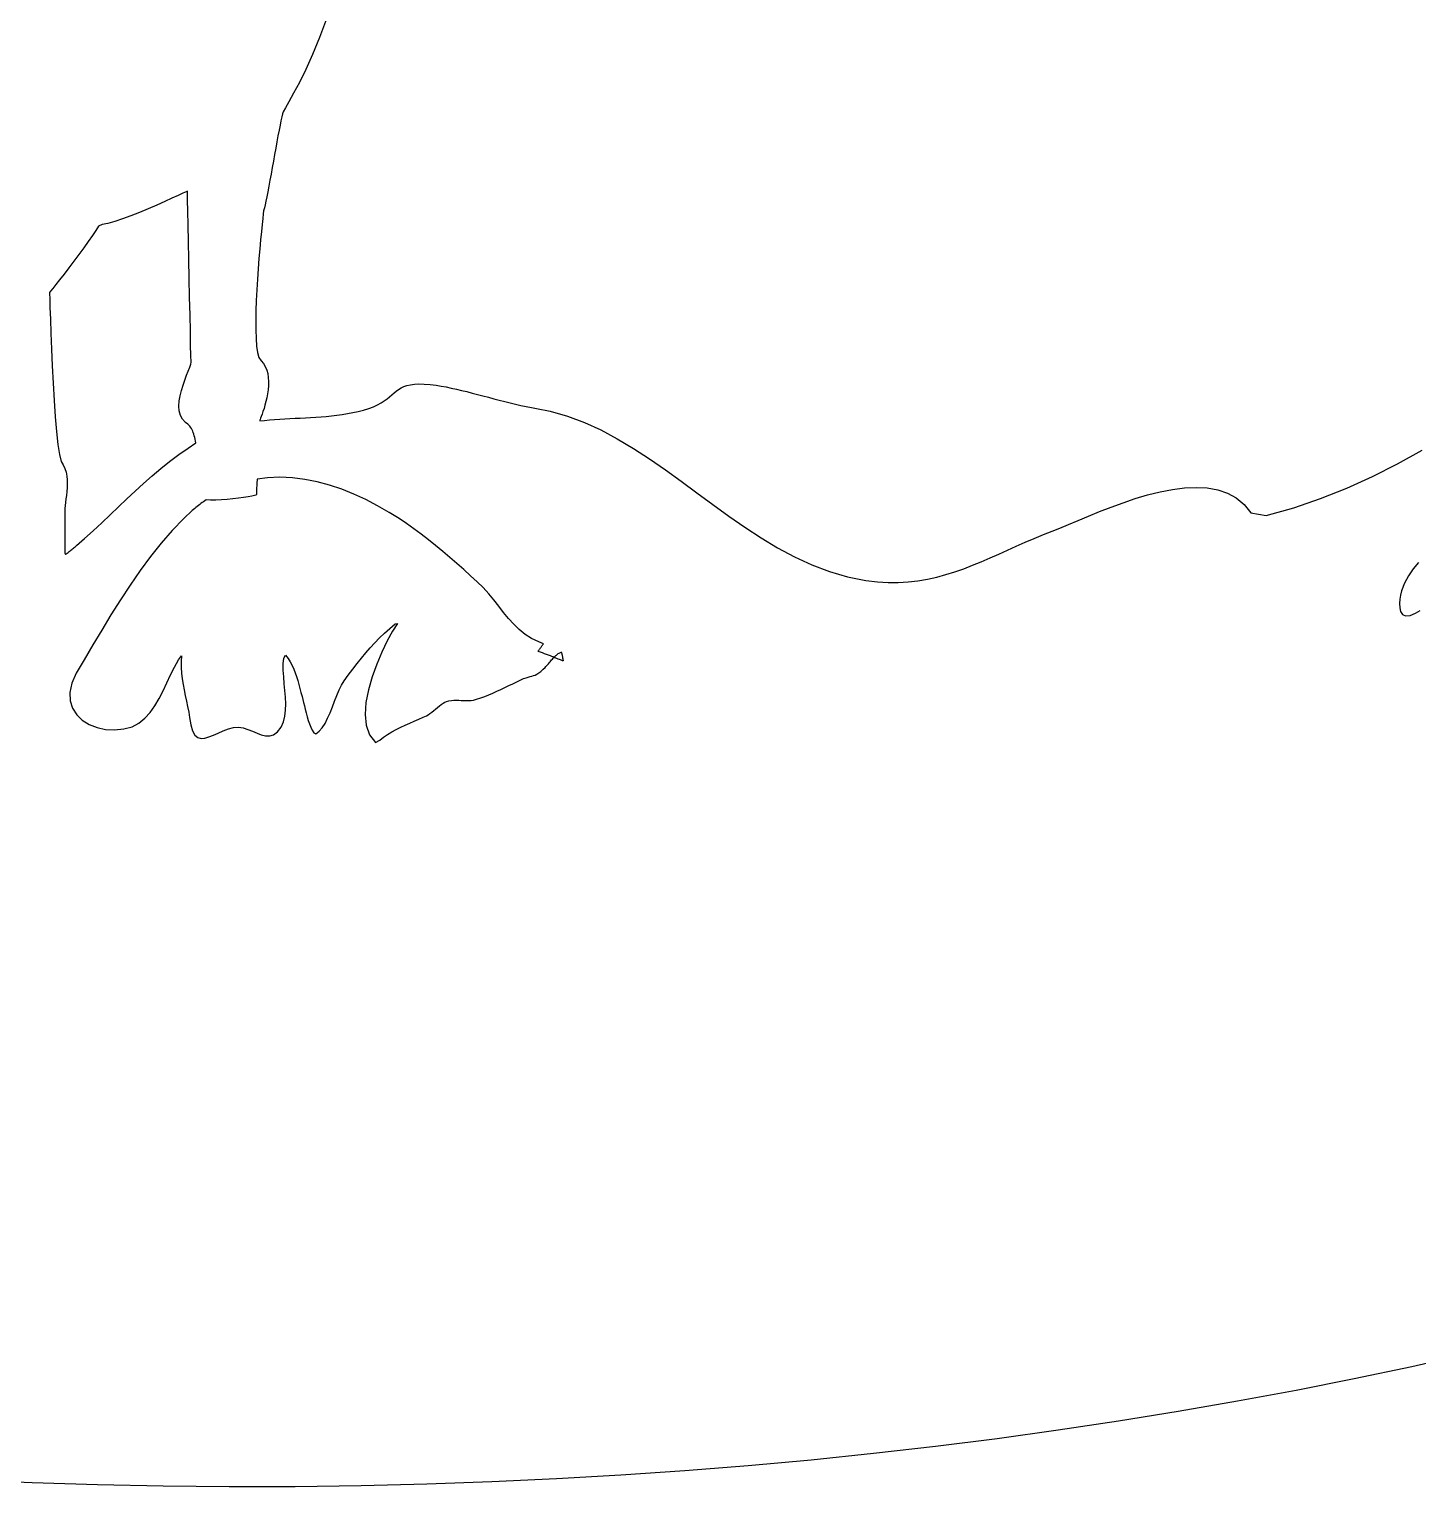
# Model space of a CAD drawing. Extents: x 0.2 to 24.2, y 0.4 to 12.4.
# Drawn here: x 11.24 to 16.96, y 0.39 to 6.39 of the extents above; entities that cross this region are included whole.
import ezdxf

# ---------------------------------------------------------------- set-up
doc = ezdxf.new("R2010")
doc.units = 0
doc.linetypes.add('0', pattern=[0])
doc.layers.add('1', color=7, linetype='0')

msp = doc.modelspace()

# ---------------------------------------------------------------- linework, layer by layer
at = {"layer": '1'}
for points in [[(12.466454, 6.435062), (12.437645, 6.358204), (12.408836, 6.288818), (12.380516, 6.227324), (12.354149, 6.174145), (12.330711, 6.129702), (12.311424, 6.094418), (12.296776, 6.06871), (12.287743, 6.052999), (12.284813, 6.044025), (12.281883, 6.031738), (12.278465, 6.016182), (12.274559, 5.997766), (12.270653, 5.9769), (12.266258, 5.953997), (12.26162, 5.929464), (12.256981, 5.903711), (12.252342, 5.877151), (12.247459, 5.850191), (12.242577, 5.823242), (12.237694, 5.796715), (12.233299, 5.771021), (12.228661, 5.746565), (12.22451, 5.723759), (12.22036, 5.703018), (12.216698, 5.684752), (12.213036, 5.669359), (12.210106, 5.657259), (12.207664, 5.649694), (12.207176, 5.644737), (12.205711, 5.632536), (12.203758, 5.61384), (12.201073, 5.589396), (12.197899, 5.559952), (12.194725, 5.526255), (12.191307, 5.48905), (12.187889, 5.449089), (12.184471, 5.407114), (12.181541, 5.363878), (12.178856, 5.320124), (12.176659, 5.276602), (12.175194, 5.234055), (12.174461, 5.193233), (12.174706, 5.154886), (12.175926, 5.119761), (12.178368, 5.088598), (12.182274, 5.062155), (12.187889, 5.041166), (12.196434, 5.027554), (12.2062, 5.016546), (12.214012, 5.003977), (12.219872, 4.990084), (12.223778, 4.975109), (12.226219, 4.95929), (12.226952, 4.942873), (12.226707, 4.926094), (12.225243, 4.909195), (12.223045, 4.892416), (12.219872, 4.875999), (12.216209, 4.860184), (12.212547, 4.845209), (12.208641, 4.83132), (12.204491, 4.818752), (12.200829, 4.807751), (12.197411, 4.798555), (12.194725, 4.791403), (12.193016, 4.786535), (12.191795, 4.784195), (12.191795, 4.784006), (12.191795, 4.783949), (12.191795, 4.783848), (12.191795, 4.783709), (12.191795, 4.783535), (12.191795, 4.783333), (12.191795, 4.78311), (12.191795, 4.782867), (12.191551, 4.782614), (12.191551, 4.782354), (12.191551, 4.782091), (12.191795, 4.781836), (12.191795, 4.781588), (12.191551, 4.781357), (12.191551, 4.781141), (12.191551, 4.780956), (12.191551, 4.780798), (12.191551, 4.780682), (12.191307, 4.780602), (12.191551, 4.780569), (12.21035, 4.782797), (12.231346, 4.784891), (12.252342, 4.786648), (12.273338, 4.788128), (12.294579, 4.789394), (12.315575, 4.790508), (12.336815, 4.791533), (12.358055, 4.792528), (12.379295, 4.79356), (12.40078, 4.794687), (12.422264, 4.795971), (12.443748, 4.797478), (12.465233, 4.799263), (12.486961, 4.801395), (12.50869, 4.803932), (12.530418, 4.806938), (12.552147, 4.810474), (12.573875, 4.814602), (12.595848, 4.819386), (12.618065, 4.824974), (12.640282, 4.831745), (12.659569, 4.839087), (12.676414, 4.846876), (12.691063, 4.854986), (12.703758, 4.863293), (12.715233, 4.871674), (12.725487, 4.879999), (12.735008, 4.888149), (12.744286, 4.895996), (12.753319, 4.903414), (12.76284, 4.910282), (12.773094, 4.916471), (12.784081, 4.921856), (12.796776, 4.926319), (12.811424, 4.929728), (12.827782, 4.931961), (12.846581, 4.932892), (12.868309, 4.932396), (12.893456, 4.930349), (12.91787, 4.927217), (12.938133, 4.924006), (12.958641, 4.920254), (12.979393, 4.916018), (13.000633, 4.91136), (13.022362, 4.906338), (13.043846, 4.901014), (13.065819, 4.895449), (13.088036, 4.889696), (13.110252, 4.883821), (13.132713, 4.877884), (13.155174, 4.871935), (13.177391, 4.866047), (13.199852, 4.86027), (13.222069, 4.854668), (13.244286, 4.849298), (13.266258, 4.844223), (13.288231, 4.8395), (13.309715, 4.835188), (13.330956, 4.83135), (13.38662, 4.820677), (13.457909, 4.800747), (13.527733, 4.774698), (13.596092, 4.74328), (13.663475, 4.707247), (13.729881, 4.667349), (13.795799, 4.624334), (13.861229, 4.578957), (13.92617, 4.531965), (13.991112, 4.484114), (14.056541, 4.436152), (14.122215, 4.38883), (14.188377, 4.342901), (14.255516, 4.299114), (14.323631, 4.258221), (14.392967, 4.220974), (14.464012, 4.188124), (14.536522, 4.160418), (14.610741, 4.138613), (14.687157, 4.123451), (14.734764, 4.117809), (14.778221, 4.115314), (14.820457, 4.115404), (14.861473, 4.117887), (14.901512, 4.122576), (14.940819, 4.129278), (14.978905, 4.1378), (15.016502, 4.147953), (15.053612, 4.159542), (15.089989, 4.17238), (15.126366, 4.186275), (15.162254, 4.201035), (15.198143, 4.216471), (15.234276, 4.232388), (15.270164, 4.248596), (15.306297, 4.264906), (15.342918, 4.281126), (15.379784, 4.297064), (15.417625, 4.312531), (15.454247, 4.326708), (15.485497, 4.339285), (15.521141, 4.354218), (15.560448, 4.370924), (15.603172, 4.388819), (15.648582, 4.407316), (15.696434, 4.425837), (15.74575, 4.443794), (15.796043, 4.460604), (15.847069, 4.475679), (15.898094, 4.488443), (15.948875, 4.498306), (15.998192, 4.504684), (16.046288, 4.506992), (16.09243, 4.504654), (16.135887, 4.497076), (16.175682, 4.483677), (16.212303, 4.463881), (16.244774, 4.43709), (16.272118, 4.402731), (16.33535, 4.391212), (16.448875, 4.423031), (16.559227, 4.460958), (16.667137, 4.504307), (16.772606, 4.552383), (16.876122, 4.604502), (16.978172, 4.659971)], [(16.962791, 4.1984), (16.940086, 4.17107), (16.920555, 4.142557), (16.904442, 4.112616), (16.892723, 4.081001), (16.888817, 4.063488), (16.886131, 4.047132), (16.884422, 4.029142), (16.884911, 4.011379), (16.888573, 3.995701), (16.896141, 3.983967), (16.909081, 3.978033), (16.927879, 3.979759), (16.950584, 3.989033), (16.969139, 4.000641)], [(17.168846, 0.940022), (16.934715, 0.887657), (16.698143, 0.83773), (16.459129, 0.790279), (16.21743, 0.745331), (15.973289, 0.702927), (15.726707, 0.663086), (15.478172, 0.625854), (15.227196, 0.591251), (14.973778, 0.559311), (14.718651, 0.530071), (14.461571, 0.503559), (14.202049, 0.479813), (13.940819, 0.458855), (13.678123, 0.440723), (13.413231, 0.425453), (13.146629, 0.413071), (12.878563, 0.403606), (12.609032, 0.397095), (12.337303, 0.393574), (12.064842, 0.393066), (11.793114, 0.395584), (11.52285, 0.4011), (11.254051, 0.409576), (10.986961, 0.420986)]]:
    msp.add_lwpolyline(points, dxfattribs=at)
for points in [[(11.372948, 4.613829), (11.381981, 4.599859), (11.388817, 4.585079), (11.3937, 4.569668), (11.396873, 4.553804), (11.398582, 4.537672), (11.398827, 4.521448), (11.398094, 4.505314), (11.396873, 4.489449), (11.395164, 4.474031), (11.393211, 4.459246), (11.391502, 4.445269), (11.389305, 4.432278), (11.388573, 4.42046), (11.388329, 4.41284), (11.388329, 4.410398), (11.388329, 4.40513), (11.388329, 4.397299), (11.388329, 4.387173), (11.388329, 4.375015), (11.388329, 4.361092), (11.388329, 4.345669), (11.388329, 4.329008), (11.388329, 4.311382), (11.388329, 4.293047), (11.388573, 4.274275), (11.388573, 4.255327), (11.388084, 4.236469), (11.39077, 4.230774), (11.394676, 4.233704), (11.398582, 4.23662), (11.402489, 4.239519), (11.406395, 4.242403), (11.410057, 4.245268), (11.413475, 4.248114), (11.417137, 4.250937), (11.420799, 4.253736), (11.424217, 4.256514), (11.427391, 4.259262), (11.430809, 4.261982), (11.433739, 4.264671), (11.437157, 4.267334), (11.469872, 4.296289), (11.505516, 4.328648), (11.540428, 4.361334), (11.575096, 4.39418), (11.60952, 4.42701), (11.6437, 4.459648), (11.678123, 4.491924), (11.712791, 4.523661), (11.747948, 4.554689), (11.783592, 4.584829), (11.820213, 4.613913), (11.857811, 4.641768), (11.896385, 4.668215), (11.927879, 4.689808), (11.926659, 4.697517), (11.925438, 4.705009), (11.923729, 4.712269), (11.921776, 4.719267), (11.920067, 4.725983), (11.917625, 4.732395), (11.915184, 4.738478), (11.912498, 4.744215), (11.909813, 4.74958), (11.906395, 4.754551), (11.902977, 4.759102), (11.899071, 4.763218), (11.895164, 4.76687), (11.884911, 4.773993), (11.872459, 4.787296), (11.864159, 4.80331), (11.859764, 4.821529), (11.858543, 4.84145), (11.860008, 4.862562), (11.86367, 4.884361), (11.869041, 4.906345), (11.875389, 4.928005), (11.882713, 4.948837), (11.890038, 4.968336), (11.896873, 4.985992), (11.902977, 5.001305), (11.907616, 5.013765), (11.908104, 5.022858), (11.907616, 5.049452), (11.906639, 5.092798), (11.905418, 5.149574), (11.903954, 5.216469), (11.902489, 5.290163), (11.90078, 5.36734), (11.899071, 5.444683), (11.897362, 5.518875), (11.895897, 5.586599), (11.894676, 5.644537), (11.8937, 5.689377), (11.893211, 5.717798), (11.892967, 5.726572), (11.88784, 5.72406), (11.874657, 5.717831), (11.855125, 5.70853), (11.829735, 5.696808), (11.79995, 5.683308), (11.767235, 5.668676), (11.732079, 5.653561), (11.69619, 5.638603), (11.660545, 5.624458), (11.626122, 5.611767), (11.593895, 5.601171), (11.565575, 5.593327), (11.541893, 5.588877), (11.527245, 5.582256), (11.516502, 5.564556), (11.502342, 5.543144), (11.485252, 5.518885), (11.466454, 5.492638), (11.44619, 5.465271), (11.425438, 5.437649), (11.40493, 5.410635), (11.385155, 5.38509), (11.366844, 5.361885), (11.351219, 5.341879), (11.338768, 5.325935), (11.329979, 5.314922), (11.326073, 5.309702), (11.325829, 5.304821), (11.326317, 5.283672), (11.327293, 5.247665), (11.329002, 5.199398), (11.3312, 5.141468), (11.333641, 5.076473), (11.336815, 5.00701), (11.340233, 4.935675), (11.344627, 4.865067), (11.349266, 4.797781), (11.354393, 4.736418), (11.360008, 4.683573), (11.366356, 4.641844)], [(13.402733, 3.807676), (13.403465, 3.807367), (13.405907, 3.806513), (13.409325, 3.805231), (13.413719, 3.803633), (13.418358, 3.801836), (13.423729, 3.799955), (13.428612, 3.798101), (13.43325, 3.796394), (13.436913, 3.794945), (13.439842, 3.793867), (13.441551, 3.793282), (13.441551, 3.794657), (13.441063, 3.797508), (13.440331, 3.800409), (13.439598, 3.803358), (13.43911, 3.806345), (13.438622, 3.809362), (13.437889, 3.812407), (13.437157, 3.815468), (13.436424, 3.818541), (13.43618, 3.821619), (13.435204, 3.824696), (13.434715, 3.827642), (13.431053, 3.827013), (13.427879, 3.826073), (13.42495, 3.82485), (13.42202, 3.82338), (13.41909, 3.82169), (13.416649, 3.819813), (13.414207, 3.817783), (13.411522, 3.815624), (13.408836, 3.813375), (13.406395, 3.811066), (13.403709, 3.808727), (13.402245, 3.80784), (13.399559, 3.808895), (13.394432, 3.810762), (13.38784, 3.813248), (13.380028, 3.816158), (13.371483, 3.8193), (13.362938, 3.822477), (13.354881, 3.825497), (13.347557, 3.828169), (13.341942, 3.830294), (13.33828, 3.83168), (13.337303, 3.832329), (13.339256, 3.835119), (13.341209, 3.83791), (13.343407, 3.840698), (13.345116, 3.843491), (13.347313, 3.846281), (13.349266, 3.849072), (13.350975, 3.85186), (13.353172, 3.854649), (13.35537, 3.857441), (13.357079, 3.860231), (13.359032, 3.863022), (13.340721, 3.870827), (13.310692, 3.884932), (13.283592, 3.902111), (13.259178, 3.9219), (13.236717, 3.94383), (13.215477, 3.967443), (13.195457, 3.992273), (13.175194, 4.017853), (13.15493, 4.043724), (13.133934, 4.06942), (13.111473, 4.094473), (13.086571, 4.118572), (13.058983, 4.143473), (13.031151, 4.168526), (13.002586, 4.193594), (12.973778, 4.218544), (12.944725, 4.243246), (12.915428, 4.267563), (12.885643, 4.291357), (12.855614, 4.314503), (12.825584, 4.336859), (12.795311, 4.358295), (12.764549, 4.378679), (12.724266, 4.404032), (12.676659, 4.431347), (12.628319, 4.456491), (12.579002, 4.479187), (12.528954, 4.499161), (12.478661, 4.516136), (12.427879, 4.529837), (12.376854, 4.539986), (12.325584, 4.546309), (12.274315, 4.548531), (12.223534, 4.546375), (12.180077, 4.540764), (12.180077, 4.538982), (12.179832, 4.534798), (12.179588, 4.528736), (12.1791, 4.521317), (12.178612, 4.513062), (12.178368, 4.50449), (12.177879, 4.496124), (12.177635, 4.488489), (12.177391, 4.482101), (12.177147, 4.477488), (12.176903, 4.475166), (12.175682, 4.474735), (12.169334, 4.473465), (12.158104, 4.471359), (12.142967, 4.46867), (12.124657, 4.465649), (12.103661, 4.462551), (12.080956, 4.459627), (12.057518, 4.457127), (12.033592, 4.455311), (12.010155, 4.454424), (11.987694, 4.454723), (11.969872, 4.455421), (11.964745, 4.451778), (11.959373, 4.448069), (11.954247, 4.44429), (11.94912, 4.440443), (11.943993, 4.436518), (11.938866, 4.432518), (11.933739, 4.428438), (11.928612, 4.424278), (11.923241, 4.420031), (11.918358, 4.415699), (11.913231, 4.411272), (11.878075, 4.378752), (11.830711, 4.330105), (11.785301, 4.277802), (11.741112, 4.222425), (11.698631, 4.16456), (11.657127, 4.10479), (11.617332, 4.043694), (11.57827, 3.981859), (11.540428, 3.919865), (11.503807, 3.858301), (11.467674, 3.797741), (11.434715, 3.741924), (11.416893, 3.700752), (11.409325, 3.662806), (11.410789, 3.628363), (11.420799, 3.597708), (11.437645, 3.571121), (11.460594, 3.548882), (11.488914, 3.531273), (11.521141, 3.518576), (11.556297, 3.511072), (11.593407, 3.509043), (11.631493, 3.51277), (11.665184, 3.521852), (11.69326, 3.536573), (11.717918, 3.556385), (11.739647, 3.580446), (11.759178, 3.607914), (11.776756, 3.637955), (11.793114, 3.669725), (11.808495, 3.702389), (11.823875, 3.735104), (11.8395, 3.767027), (11.856102, 3.797325), (11.869041, 3.813002), (11.867332, 3.789471), (11.867577, 3.766012), (11.869041, 3.74264), (11.871727, 3.71936), (11.875633, 3.696184), (11.879784, 3.67312), (11.884666, 3.650179), (11.889793, 3.627369), (11.894188, 3.604702), (11.898827, 3.582186), (11.902, 3.559828), (11.906883, 3.529364), (11.914452, 3.504385), (11.923973, 3.487577), (11.935936, 3.477821), (11.949608, 3.473993), (11.964745, 3.474977), (11.982079, 3.479645), (12.000145, 3.486881), (12.01992, 3.495564), (12.040184, 3.504574), (12.062157, 3.512787), (12.083641, 3.518862), (12.103661, 3.520004), (12.123192, 3.516808), (12.142479, 3.510656), (12.161522, 3.502926), (12.180077, 3.495001), (12.197655, 3.488258), (12.215233, 3.484083), (12.232079, 3.483852), (12.248436, 3.488941), (12.264061, 3.50074), (12.278709, 3.520624), (12.288963, 3.542131), (12.294823, 3.564789), (12.297508, 3.589437), (12.297997, 3.615629), (12.296776, 3.642918), (12.294579, 3.670858), (12.292137, 3.699001), (12.289696, 3.726902), (12.288231, 3.754114), (12.288231, 3.780191), (12.290672, 3.804688), (12.297264, 3.81642), (12.307518, 3.803057), (12.316551, 3.789045), (12.324364, 3.77446), (12.3312, 3.75938), (12.337303, 3.743883), (12.342674, 3.728046), (12.347557, 3.711948), (12.352196, 3.695665), (12.35659, 3.679279), (12.360985, 3.662867), (12.365379, 3.646502), (12.368797, 3.634508), (12.371971, 3.621971), (12.375145, 3.608198), (12.378807, 3.593544), (12.382469, 3.578375), (12.386375, 3.563047), (12.39077, 3.547926), (12.395897, 3.533367), (12.401024, 3.519732), (12.406639, 3.50738), (12.413475, 3.496675), (12.422752, 3.493036), (12.436424, 3.503119), (12.448631, 3.517597), (12.460106, 3.53565), (12.470604, 3.556459), (12.480614, 3.579199), (12.490135, 3.603046), (12.499413, 3.627186), (12.50869, 3.650789), (12.518211, 3.673035), (12.527977, 3.693104), (12.538231, 3.710176), (12.555565, 3.733957), (12.573875, 3.758183), (12.591942, 3.781469), (12.609764, 3.803907), (12.627831, 3.82559), (12.646141, 3.846613), (12.66494, 3.867065), (12.684471, 3.887045), (12.705223, 3.906639), (12.726463, 3.925943), (12.749168, 3.945049), (12.757713, 3.946907), (12.737938, 3.914595), (12.716209, 3.874779), (12.693993, 3.829144), (12.672752, 3.779377), (12.653465, 3.727165), (12.638329, 3.674194), (12.628319, 3.62215), (12.624901, 3.572718), (12.629539, 3.527586), (12.643211, 3.48844), (12.668358, 3.456961), (12.684959, 3.466248), (12.700829, 3.478638), (12.717674, 3.490053), (12.735008, 3.500618), (12.753075, 3.510454), (12.771385, 3.519686), (12.790184, 3.528435), (12.808983, 3.536823), (12.827538, 3.544973), (12.846336, 3.553011), (12.864403, 3.56106), (12.877342, 3.567167), (12.884422, 3.571218), (12.891991, 3.576235), (12.899315, 3.581978), (12.907372, 3.588211), (12.915184, 3.594698), (12.922997, 3.601196), (12.930809, 3.607477), (12.938377, 3.613297), (12.94619, 3.618418), (12.95327, 3.622604), (12.96035, 3.62562), (12.97036, 3.628347), (12.980614, 3.630066), (12.990623, 3.630911), (13.000633, 3.631092), (13.010887, 3.630825), (13.021141, 3.630323), (13.031151, 3.629799), (13.041161, 3.629467), (13.05117, 3.629536), (13.06118, 3.630224), (13.07119, 3.631742), (13.084129, 3.63522), (13.101219, 3.640635), (13.117821, 3.646654), (13.134666, 3.653198), (13.151024, 3.660185), (13.167625, 3.667532), (13.183983, 3.675163), (13.200096, 3.682995), (13.216454, 3.69095), (13.232811, 3.698948), (13.249168, 3.706902), (13.26577, 3.714739), (13.277489, 3.719952), (13.287498, 3.723671), (13.296288, 3.726357), (13.304344, 3.728405), (13.311668, 3.730215), (13.31826, 3.732189), (13.32534, 3.73472), (13.33242, 3.738213), (13.339989, 3.743057), (13.348778, 3.749662), (13.358543, 3.758417), (13.365868, 3.765715), (13.369286, 3.769474), (13.372704, 3.773289), (13.376122, 3.777147), (13.379539, 3.781029), (13.382957, 3.784924), (13.386375, 3.788813), (13.389549, 3.792683), (13.392723, 3.79652), (13.396141, 3.800306), (13.399315, 3.804033)]]:
    msp.add_lwpolyline(points, close=True, dxfattribs=at)

doc.saveas('drawing.dxf')
